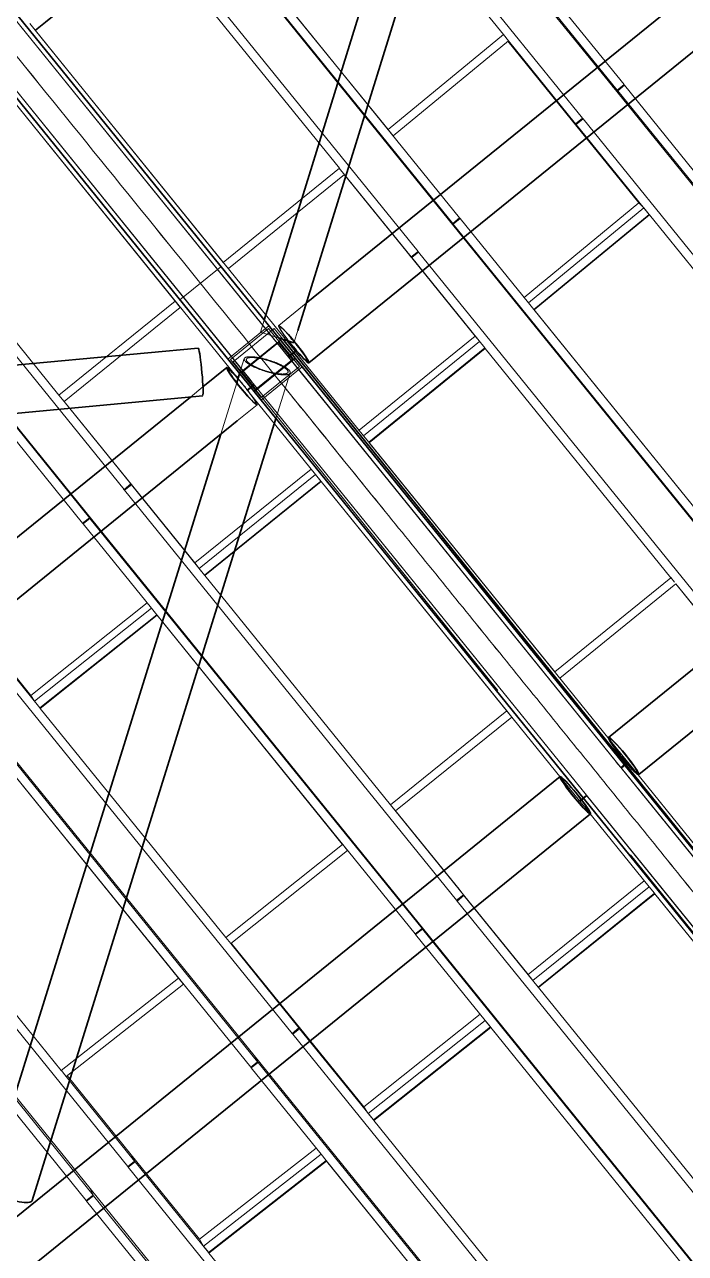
# Model space of a CAD drawing. Header units: millimetres. Extents: x 834681283 to 835686922, y 817551134 to 819407044.
# Drawn here: x 835583985 to 835587743, y 818144573 to 818151560 of the extents above; entities that cross this region are included whole.
import ezdxf

# ---------------------------------------------------------------- set-up
doc = ezdxf.new("R2010")
doc.units = ezdxf.units.MM
doc.header["$LTSCALE"] = 1200
doc.header["$MEASUREMENT"] = 0
for name, pattern in [('P01-MAGP-P-RF$0$P01_MS_01_N1-FloorPlan-PART2OFUPPERROOFSETTINGOUT$0$BH DASHED2', [3, 2, -1]), ('P01-MAGP-P-RF$0$P01_MS_01_N1-FloorPlan-PART2OFUPPERROOFSETTINGOUT$0$BH DASHED3', [2, 1, -1]), ('P01-MAGP-P-RF$0$PHANTOM', [2.5, 1.25, -0.25, 0.25, -0.25, 0.25, -0.25])]:
    doc.linetypes.add(name, pattern=pattern)
for name, color, linetype, lineweight in [('P01-MAGP-P-RF$0$MMH053__', 253, 'P01-MAGP-P-RF$0$PHANTOM', 40), ('P01-MAGP-P-RF$0$P01_MS_01_N1-FloorPlan-PART2OFUPPERROOFSETTINGOUT$0$S-BEAM', 253, 'Continuous', 35), ('P01-MAGP-P-RF$0$P01_MS_01_N1-FloorPlan-PART2OFUPPERROOFSETTINGOUT$0$S-BEAM-HIDN', 253, 'P01-MAGP-P-RF$0$P01_MS_01_N1-FloorPlan-PART2OFUPPERROOFSETTINGOUT$0$BH DASHED2', 18), ('P01-MAGP-P-RF$0$P01_MS_01_N1-FloorPlan-PART2OFUPPERROOFSETTINGOUT$0$S-COLS-HIDN', 253, 'P01-MAGP-P-RF$0$P01_MS_01_N1-FloorPlan-PART2OFUPPERROOFSETTINGOUT$0$BH DASHED3', 18), ('P01-MAGP-P-RF$0$ROOF MESH HALF TONE$0$A-GLAZ', 253, 'Continuous', 9), ('P01-MAGP-P-RF$0$ROOF MESH HALF TONE$0$A-MASS', 253, 'Continuous', 9)]:
    doc.layers.add(name, color=color, linetype=linetype, lineweight=lineweight)

# ---------------------------------------------------------------- blocks, each defined once
blk = doc.blocks.new('P01-MAGP-P-RF$0$P01_MS_01_N1-FloorPlan-PART2OFUPPERROOFSETTINGOUT$0$Circular Hollow Sections - CHS273x10_PSB97-8449293-PART 2 OF  UPPER ROOF SETTING OUT')
at = {"layer": 'P01-MAGP-P-RF$0$P01_MS_01_N1-FloorPlan-PART2OFUPPERROOFSETTINGOUT$0$S-BEAM'}
for p, q in [((56342.4, 31771.1), (49254.7, 26808.3)), ((49411.3, 26584.6), (56499, 31547.5))]:
    blk.add_line(p, q, dxfattribs=at)
for major_axis, start_param, end_param in [((-78.3, 111.8), 0, 3.141593), ((-78.3, 111.8), 3.141593, 6.283185), ((-72.6, 103.6), 0, 3.141593), ((-72.6, 103.6), 3.141593, 6.283185)]:
    blk.add_ellipse((56420.7, 31659.3), major_axis=major_axis, ratio=0.089089, start_param=start_param, end_param=end_param, dxfattribs=at)
blk = doc.blocks.new('P01-MAGP-P-RF$0$P01_MS_01_N1-FloorPlan-PART2OFUPPERROOFSETTINGOUT$0$Circular Hollow Sections - CHS273x10_PSB97-8451121-PART 2 OF  UPPER ROOF SETTING OUT')
at = {"layer": 'P01-MAGP-P-RF$0$P01_MS_01_N1-FloorPlan-PART2OFUPPERROOFSETTINGOUT$0$S-BEAM'}
for p, q in [((63714, 36932.8), (56632.7, 31974.4)), ((56789.3, 31750.8), (63870.6, 36709.1))]:
    blk.add_line(p, q, dxfattribs=at)
for major_axis, start_param, end_param in [((-78.3, 111.8), 0, 0.856798), ((-78.3, 111.8), 3.141593, 6.283185), ((-72.6, 103.6), 0, 3.141593), ((-72.6, 103.6), 3.141593, 6.283185), ((-78.3, 111.8), 0.862541, 3.141593)]:
    blk.add_ellipse((56711, 31862.6), major_axis=major_axis, ratio=0.095122, start_param=start_param, end_param=end_param, dxfattribs=at)
blk = doc.blocks.new('P01-MAGP-P-RF$0$P01_MS_01_N1-FloorPlan-PART2OFUPPERROOFSETTINGOUT$0$Circular Hollow Sections - CHS273x10_PSB97-8449141-PART 2 OF  UPPER ROOF SETTING OUT')
at = {"layer": 'P01-MAGP-P-RF$0$P01_MS_01_N1-FloorPlan-PART2OFUPPERROOFSETTINGOUT$0$S-BEAM'}
for p, q in [((54613.6, 34222.9), (54470.8, 34122.9)), ((54395.9, 34070.5), (47540.5, 29270.3)), ((47697, 29046.6), (54651.1, 33915.9))]:
    blk.add_line(p, q, dxfattribs=at)
for major_axis, start_param, end_param in [((-78.3, 111.8), 0, 2.328207), ((-78.3, 111.8), 5.070474, 6.283185), ((-72.6, 103.6), 0, 2.256938), ((-72.6, 103.6), 5.09645, 6.283185)]:
    blk.add_ellipse((54691.9, 34111.1), major_axis=major_axis, ratio=0.083595, start_param=start_param, end_param=end_param, dxfattribs=at)
at = {"layer": 'P01-MAGP-P-RF$0$P01_MS_01_N1-FloorPlan-PART2OFUPPERROOFSETTINGOUT$0$S-BEAM-HIDN'}
for p, q in [((54470.7, 34122.9), (54396, 34070.5)), ((54651.2, 33916), (54770.2, 33999.3))]:
    blk.add_line(p, q, dxfattribs=at)
for major_axis, start_param, end_param in [((-72.6, 103.6), 3.141593, 5.096056), ((-78.3, 111.8), 3.141593, 5.070109), ((-72.6, 103.6), 2.257331, 3.141593), ((-78.3, 111.8), 2.328572, 3.141593)]:
    blk.add_ellipse((54691.9, 34111.1), major_axis=major_axis, ratio=0.083595, start_param=start_param, end_param=end_param, dxfattribs=at)
blk = doc.blocks.new('P01-MAGP-P-RF$0$P01_MS_01_N1-FloorPlan-PART2OFUPPERROOFSETTINGOUT$0$Circular Hollow Sections - CHS273x10_PSB97-8451020-PART 2 OF  UPPER ROOF SETTING OUT')
at = {"layer": 'P01-MAGP-P-RF$0$P01_MS_01_N1-FloorPlan-PART2OFUPPERROOFSETTINGOUT$0$S-BEAM'}
for p, q in [((61993.9, 39390.6), (55089.7, 34556.3)), ((55081.1, 34217), (62150.4, 39167))]:
    blk.add_line(p, q, dxfattribs=at)
for major_axis, start_param, end_param in [((-78.3, 111.8), 3.141593, 5.198535), ((-78.3, 111.8), 1.322188, 3.141593), ((-72.6, 103.6), 1.314046, 3.141593), ((-72.6, 103.6), 3.141593, 5.046169)]:
    blk.add_ellipse((55002.8, 34328.8), major_axis=major_axis, ratio=0.089638, start_param=start_param, end_param=end_param, dxfattribs=at)
at = {"layer": 'P01-MAGP-P-RF$0$P01_MS_01_N1-FloorPlan-PART2OFUPPERROOFSETTINGOUT$0$S-BEAM-HIDN'}
blk.add_line((55089.7, 34556.3), (54924.5, 34440.6), dxfattribs=at)
for major_axis, start_param, end_param in [((-78.3, 111.8), 0, 1.321823), ((-78.3, 111.8), 5.1989, 6.283185), ((-72.6, 103.6), 0, 1.313652), ((-72.6, 103.6), 5.046563, 6.283185)]:
    blk.add_ellipse((55002.8, 34328.8), major_axis=major_axis, ratio=0.089638, start_param=start_param, end_param=end_param, dxfattribs=at)
blk = doc.blocks.new('P01-MAGP-P-RF$0$P01_MS_01_N1-FloorPlan-PART2OFUPPERROOFSETTINGOUT$0$_Square Hollow Sections - SHS200x200x10_PSB84-8476208-PART 2 OF  UPPER ROOF SETTING OUT')
at = {"layer": 'P01-MAGP-P-RF$0$P01_MS_01_N1-FloorPlan-PART2OFUPPERROOFSETTINGOUT$0$S-BEAM'}
for p, q in [((56563.8, 38901.1), (54844.5, 34477.4)), ((56568.1, 38912.1), (56563.8, 38901.1)), ((56563.8, 38901.1), (56750.2, 38828.6)), ((56754.5, 38839.7), (56568.1, 38912.1)), ((56573.4, 38898), (56577.2, 38908)), ((56741.1, 38832.8), (56573.4, 38898)), ((56577.2, 38908), (56745, 38842.7)), ((55031, 34405.3), (56750.2, 38828.6)), ((56745, 38842.7), (56741.1, 38832.8)), ((56750.2, 38828.6), (56754.5, 38839.7)), ((55004.6, 34337.4), (54919.3, 34370.6)), ((55004.6, 34337.4), (55006.7, 34342.7))]:
    blk.add_line(p, q, dxfattribs=at)
at = {"layer": 'P01-MAGP-P-RF$0$P01_MS_01_N1-FloorPlan-PART2OFUPPERROOFSETTINGOUT$0$S-BEAM-HIDN'}
for p, q in [((54844.5, 34477.4), (54818.2, 34409.9)), ((54919.3, 34370.6), (54818.2, 34409.9)), ((55006.7, 34342.8), (55031, 34405.2))]:
    blk.add_line(p, q, dxfattribs=at)
blk = doc.blocks.new('P01-MAGP-P-RF$0$P01_MS_01_N1-FloorPlan-PART2OFUPPERROOFSETTINGOUT$0$Circular Hollow Sections - CHS273x12_5_PSB101-8481555-PART 2 OF  UPPER ROOF SETTING OUT')
at = {"layer": 'P01-MAGP-P-RF$0$P01_MS_01_N1-FloorPlan-PART2OFUPPERROOFSETTINGOUT$0$S-BEAM'}
for p, q in [((54683.9, 34183.7), (54664.1, 34133)), ((53179.4, 29575.5), (54872.1, 33914.9)), ((54552.5, 33846.9), (52925, 29674.8))]:
    blk.add_line(p, q, dxfattribs=at)
blk.add_ellipse((53052.2, 29625.2), major_axis=(-127.2, 49.6), ratio=0.24345, start_param=0, end_param=3.141593, dxfattribs=at)
at = {"layer": 'P01-MAGP-P-RF$0$P01_MS_01_N1-FloorPlan-PART2OFUPPERROOFSETTINGOUT$0$S-BEAM-HIDN'}
for p, q in [((54716.3, 34266.8), (54683.9, 34183.8)), ((54872.1, 33915), (54970.7, 34167.6)), ((54664.1, 34133), (54552.5, 33846.9))]:
    blk.add_line(p, q, dxfattribs=at)
for major_axis, start_param, end_param in [((-127.2, 49.6), 0, 3.141593), ((-127.2, 49.6), 3.141593, 6.283185), ((-115.5, 45.1), 0, 3.141593), ((-115.5, 45.1), 3.141593, 6.283185)]:
    blk.add_ellipse((54843.5, 34217.2), major_axis=major_axis, ratio=0.24345, start_param=start_param, end_param=end_param, dxfattribs=at)
blk = doc.blocks.new('P01-MAGP-P-RF$0$P01_MS_01_N1-FloorPlan-PART2OFUPPERROOFSETTINGOUT$0$Circular Hollow Sections - CHS273x16_PSB102-8791177-PART 2 OF  UPPER ROOF SETTING OUT')
at = {"layer": 'P01-MAGP-P-RF$0$P01_MS_01_N1-FloorPlan-PART2OFUPPERROOFSETTINGOUT$0$S-BEAM'}
for p, q in [((54459.2, 34345), (49901, 34240.8)), ((49907.2, 33967.9), (54465.5, 34072.1))]:
    blk.add_line(p, q, dxfattribs=at)
for centre, major_axis, start_param, end_param in [((54462.3, 34208.6), (-3.1, 136.5), 3.427192, 6.283185), ((49904.1, 34104.3), (-3.1, 136.5), 0, 3.141593), ((49904.1, 34104.3), (-3.1, 136.5), 3.141593, 6.283185), ((49904.1, 34104.3), (-2.8, 124), 0, 3.141593), ((49904.1, 34104.3), (-2.8, 124), 3.141593, 6.283185)]:
    blk.add_ellipse(centre, major_axis=major_axis, ratio=0.061172, start_param=start_param, end_param=end_param, dxfattribs=at)
at = {"layer": 'P01-MAGP-P-RF$0$P01_MS_01_N1-FloorPlan-PART2OFUPPERROOFSETTINGOUT$0$S-BEAM-HIDN'}
blk.add_ellipse((54462.3, 34208.6), major_axis=(-3.1, 136.5), ratio=0.061172, start_param=3.141593, end_param=3.427192, dxfattribs=at)
blk = doc.blocks.new('P01-MAGP-P-RF$0$ROOF MESH HALF TONE')
at = {"layer": 'P01-MAGP-P-RF$0$ROOF MESH HALF TONE$0$A-GLAZ', "lineweight": 5}
for p, q in [((55191.9, 38123.1), (56912.7, 35665.7)), ((56939, 35641.1), (55217.8, 38099)), ((56729.8, 35496.5), (55009.4, 37953.7)), ((56979.5, 35670.2), (55635.9, 37589)), ((54208.4, 37434.7), (55929.2, 34977.2)), ((55952.6, 34951), (54231.6, 37408.8)), ((55342.8, 37391), (56315.3, 36002)), ((55744.5, 34806.2), (54023.9, 37263.5)), ((55993.3, 34980), (54620.5, 36940.6)), ((55623, 35509.5), (54650.3, 36898.7)), ((53225.3, 36746.3), (54945.9, 34289)), ((54966.5, 34261.1), (53245.7, 36718.7)), ((53661, 36212.7), (54356.5, 36701.3)), ((54356.6, 36701.3), (53661, 36212.7)), ((53662.8, 36210.3), (54358.3, 36698.9)), ((54358.3, 36698.9), (55331.1, 35309.7)), ((54741.1, 34145.7), (53021.4, 36601.6)), ((53039.6, 36574.6), (54760.6, 34116.7)), ((53633.2, 36252.4), (53661, 36212.7)), ((55007.4, 34289.8), (53661, 36212.7)), ((53662.8, 36210.3), (53661, 36212.7)), ((53661, 36212.7), (54633.8, 34823.4)), ((54635.6, 34821.1), (53662.8, 36210.3)), ((52261.7, 36029.3), (53982.1, 33572.3)), ((53373.4, 36010.7), (54719.6, 34088.1)), ((54345.8, 34622), (53373.4, 36010.7)), ((53374.7, 36008.8), (54347.4, 34619.5)), ((56315.3, 36002), (55623, 35509.5)), ((56341.2, 35964.6), (56315.1, 36001.8)), ((53758.1, 33457.1), (52037.6, 35914.2)), ((55648.9, 35472.1), (56341.2, 35964.6)), ((56665.9, 35493.5), (56337.8, 35962.1)), ((56689.1, 35467.6), (56341.1, 35964.5)), ((52054, 35884), (53775.1, 33426.1)), ((56912.6, 35665.7), (58633.5, 33208.2)), ((56913, 35665.1), (56939, 35641.1)), ((56941.9, 35637.4), (56917.9, 35660.6)), ((56939, 35641.1), (56979.5, 35670.2)), ((56982.3, 35666.7), (56941.9, 35637.4)), ((58663.2, 33179.3), (56941.9, 35637.4)), ((56979, 35669.9), (56982.3, 35666.7)), ((57338.4, 35158.2), (56982.3, 35666.7)), ((53650.6, 34132.8), (52678, 35521.9)), ((55623, 35509.5), (55621.3, 35511.4)), ((55621.4, 35511.3), (55648.9, 35472.1)), ((56665.9, 35493.5), (56689.1, 35467.6)), ((57015.7, 34993.9), (56666.1, 35493.2)), ((56692.6, 35462.9), (56666.1, 35493.2)), ((56689.1, 35467.6), (56729.8, 35496.5)), ((56729.5, 35496.3), (56733.3, 35492)), ((56733.3, 35492), (56692.6, 35462.9)), ((57068.7, 34925.8), (56692.6, 35462.9)), ((58453.7, 33034.9), (56733.3, 35492)), ((52388.8, 35318.7), (53733.9, 33397.7)), ((55331.1, 35309.7), (54635.6, 34821.1)), ((55703.6, 34777.5), (55330.7, 35310)), ((54661.6, 34783.8), (55357.1, 35272.4)), ((55683.1, 34805.3), (55356.4, 35271.9)), ((55929.2, 34977.2), (57649.9, 32519.8)), ((55931.1, 34975), (55929.2, 34977.2)), ((55929.4, 34976.9), (55952.6, 34951)), ((55955.6, 34947.1), (55932.6, 34973.3)), ((55952.6, 34951), (55993.3, 34980)), ((55996.3, 34976.1), (55955.6, 34947.1)), ((57676.7, 32489.2), (55955.6, 34947.1)), ((55993.1, 34979.8), (55996.3, 34976.1)), ((56350.4, 34470.4), (55996.3, 34976.1)), ((57015.7, 34993.9), (56327.5, 34503.1)), ((56350.4, 34470.3), (57042.1, 34963.7)), ((57042.1, 34963.7), (57015.7, 34993.9)), ((57069.6, 34924.4), (57042.1, 34963.7)), ((56377.8, 34431.1), (57069.6, 34924.4)), ((57069.6, 34924.5), (56377.9, 34431.1)), ((56380.2, 34428.5), (57071.9, 34921.9)), ((57069.6, 34924.5), (57071.9, 34921.9)), ((57071.9, 34921.9), (58033.9, 33548)), ((55683.1, 34805.3), (55702.5, 34779)), ((56034.4, 34303.5), (55683.5, 34804.6)), ((55706.9, 34773), (55686.6, 34800.5)), ((55703.6, 34777.5), (55744.5, 34806.2)), ((55747.8, 34801.8), (55706.9, 34773)), ((55744.5, 34806.2), (55747.8, 34801.8)), ((57468.4, 32344.5), (55747.8, 34801.8)), ((56085.6, 34232.1), (55706.9, 34773)), ((54347.4, 34619.5), (53650.6, 34132.8)), ((54373.5, 34582.2), (54347.4, 34619.5)), ((53676.6, 34095.5), (54373.5, 34582.2)), ((56350.4, 34470.3), (56377.8, 34431.1)), ((57717.3, 32518.2), (56377.9, 34431.1)), ((56380.2, 34428.5), (56377.9, 34431.1)), ((56377.9, 34431.1), (57340.1, 33057)), ((57342.3, 33054.4), (56380.2, 34428.5)), ((54946, 34288.8), (56666.7, 31831.5)), ((54946, 34288.8), (54965.4, 34262.6)), ((54966.5, 34261.1), (55007.4, 34289.8)), ((54969.6, 34256.9), (54966.5, 34261.1)), ((55010.5, 34285.6), (54969.6, 34256.9)), ((56690.4, 31799.3), (54969.6, 34256.9)), ((55007.4, 34289.8), (55010.5, 34285.6)), ((55362.8, 33782.5), (55010.5, 34285.6)), ((56034.4, 34303.5), (55339.9, 33815.2)), ((55362.7, 33782.5), (56058.1, 34271.4)), ((56057.5, 34272.1), (56034.4, 34303.5)), ((55390.2, 33743.2), (56085.6, 34232.1)), ((56085.6, 34232.1), (55390.3, 33743.3)), ((55392.3, 33740.5), (56087.6, 34229.4)), ((56085.6, 34232.1), (56087.6, 34229.4)), ((56087.6, 34229.4), (57049.8, 32855.2)), ((53650.5, 34132.8), (53676.6, 34095.5)), ((53676.7, 34095.6), (54023.1, 33600.9)), ((53677.2, 34095.9), (54003.7, 33629.6)), ((54719.6, 34088.1), (54760.6, 34116.7)), ((54763.2, 34112.5), (54722.2, 34083.9)), ((54759.1, 34119), (54741.3, 34145.3)), ((56461.8, 31688.1), (54741.7, 34144.7)), ((54760.5, 34116.6), (54763.2, 34112.5)), ((54763.2, 34112.5), (56484.2, 31654.8)), ((54722.2, 34083.9), (54717.2, 34091.4)), ((54722.2, 34083.9), (55074.5, 33580.8)), ((55362.7, 33782.5), (55390.2, 33743.2)), ((55392.3, 33740.5), (55390.3, 33743.2)), ((56731.3, 31828), (55390.6, 33742.8)), ((55390.6, 33742.8), (56352.5, 32369)), ((56354.5, 32366.3), (55392.3, 33740.5)), ((54021.5, 33603.2), (54003.7, 33629.6)), ((54004.2, 33629), (54355.3, 33127.5)), ((55051.7, 33613.5), (54355.3, 33127.5)), ((53985.2, 33567.4), (53980.2, 33574.9)), ((53982.1, 33572.3), (54023.1, 33600.9)), ((54026.2, 33596), (53985.2, 33567.4)), ((53985.2, 33567.4), (55705.7, 31110.3)), ((54023, 33600.8), (54026.2, 33596)), ((54026.2, 33596), (54405, 33055.1)), ((54377.5, 33094.4), (55074.6, 33580.8)), ((54405, 33055.1), (55102.1, 33541.6)), ((55102, 33541.5), (54405, 33055.1)), ((54406.9, 33052.3), (55103.9, 33538.7)), ((55074.5, 33580.8), (56443.2, 31626.2)), ((55102.1, 33541.6), (55074.6, 33580.8)), ((55103.3, 33539.6), (55103.9, 33538.7)), ((55103.9, 33538.7), (56066.2, 32164.5)), ((53733.9, 33397.7), (53775.1, 33426.1)), ((53736.5, 33393.7), (53734.1, 33397.9)), ((53777.6, 33422), (53736.5, 33393.7)), ((55478.8, 30999.5), (53758.1, 33457.1)), ((53775.1, 33426.1), (53758.3, 33456.7)), ((53761.5, 33450.9), (53777.6, 33422)), ((53777.6, 33422), (55498.7, 30964.1)), ((53736.5, 33393.7), (54090.5, 32888.1)), ((54355.3, 33127.5), (54377.5, 33094.4)), ((54377.5, 33094.4), (54405, 33055.1)), ((54406.9, 33052.3), (54405, 33055.1)), ((55369, 31678.2), (54406.9, 33052.3)), ((53021.2, 32941), (53370.9, 32441.5)), ((54067.6, 32920.8), (53370.9, 32441.5)), ((52999.6, 32877.5), (54720.1, 30420.5)), ((53040.8, 32905.9), (53418, 32367.2)), ((53390.6, 32406.5), (54090.6, 32888.1)), ((54118, 32848.8), (53418, 32367.2)), ((53418.1, 32367.2), (54118, 32848.9)), ((53419.7, 32364.2), (54119.7, 32845.8)), ((54118, 32848.9), (54090.6, 32888.1)), ((54118, 32848.8), (55457.5, 30935.8)), ((55080, 31474.8), (54118, 32848.8)), ((54118, 32848.8), (54119.7, 32845.8)), ((54119.7, 32845.8), (55081.7, 31471.8)), ((57049.8, 32855.2), (56354.5, 32366.3)), ((57068.7, 32828.1), (57049.5, 32855.6)), ((54495.6, 30310.9), (52774.9, 32768.4)), ((56380, 32329.8), (57075.3, 32818.7)), ((57403.8, 32347.8), (57074.5, 32818.2)), ((57427.5, 32315.7), (57075.3, 32818.7)), ((52791.9, 32731.5), (54513, 30273.3)), ((53370.9, 32441.5), (53390.6, 32406.5)), ((53390.6, 32406.5), (53418.1, 32367.2)), ((53419.7, 32364.2), (53418, 32367.2)), ((54381.6, 30990.4), (53419.7, 32364.2)), ((52014.3, 32187.8), (53734.7, 29731)), ((54095.7, 30782.4), (53133.8, 32156.1)), ((53133.9, 32156), (54471.7, 30245.3)), ((53135.3, 32152.9), (54097.1, 30779.2)), ((56066.2, 32164.5), (55369, 31678.2)), ((56091.7, 32128), (56066.2, 32164.5)), ((53512.1, 29622.1), (51791.4, 32079.6)), ((55394.6, 31641.8), (56091.7, 32128)), ((51806, 32040.9), (53527.3, 29582.4)), ((56666.8, 31831.4), (56689.2, 31800.9)), ((56667.1, 31830.9), (58387.4, 29374.1)), ((56690.4, 31799.3), (56731.3, 31828)), ((56693.2, 31795.4), (56690.4, 31799.3)), ((56734.1, 31824.2), (56693.2, 31795.4)), ((58414.1, 29337.8), (56693.2, 31795.4)), ((56731.3, 31828), (56734.1, 31824.2)), ((57092.5, 31312.4), (56734.1, 31824.2)), ((53394.5, 30302.7), (52432.8, 31676.1)), ((55368.8, 31678.6), (55746.7, 31138.9)), ((55369, 31678.2), (55394.6, 31641.8)), ((56443.2, 31626.2), (56484.2, 31654.8)), ((56486.8, 31650.9), (56445.7, 31622.3)), ((56482.9, 31656.7), (56462, 31687.9)), ((58182.6, 29230.6), (56462.4, 31687.3)), ((56484.1, 31654.8), (56486.8, 31650.9)), ((56486.8, 31650.9), (58207.6, 29193.2)), ((55395.3, 31642.3), (55724.5, 31172.1)), ((56445.7, 31622.3), (56443.1, 31626.2)), ((56445.7, 31622.3), (56804.1, 31110.5)), ((52149.7, 31463), (53485.9, 29554.7)), ((55081.7, 31471.8), (54381.6, 30990.4)), ((55080.3, 31474.4), (55081.7, 31471.8)), ((55107.5, 31435.5), (55080.4, 31474.2)), ((54407.4, 30954.1), (55107.5, 31435.5)), ((55745.5, 31140.8), (55724.5, 31172.1)), ((55724.9, 31171.5), (56081.9, 30661.7)), ((55705.7, 31110.3), (55746.7, 31138.9)), ((55708.6, 31105.9), (55705.7, 31110.3)), ((55749.6, 31134.5), (55708.6, 31105.9)), ((55708.6, 31105.9), (57429.2, 28648.7)), ((55746.7, 31138.9), (55749.6, 31134.5)), ((55749.6, 31134.5), (56133.9, 30585.7)), ((56778.4, 31147.2), (56081.9, 30661.7)), ((56106.8, 30624.5), (56804.1, 31110.5)), ((56831.3, 31071.7), (56804.1, 31110.5)), ((56831.2, 31071.7), (56133.9, 30585.7)), ((56134, 30585.7), (56831.3, 31071.7)), ((56136.1, 30582.5), (56833.4, 31068.5)), ((56831.2, 31071.7), (56833.4, 31068.5)), ((56831.7, 31071.1), (57782.2, 29713.6)), ((57782.2, 29713.6), (56831.7, 31071.1)), ((56833.4, 31068.5), (57784.3, 29710.4)), ((54381.8, 30990.6), (54407.4, 30954.1)), ((54407.4, 30954.1), (54761.2, 30448.9)), ((54410.8, 30956.5), (54741.6, 30483.9)), ((55457.5, 30935.8), (55498.7, 30964.1)), ((55501, 30960.4), (55459.8, 30932.1)), ((57199.6, 28542), (55478.8, 30999.5)), ((55498.7, 30964.1), (55481.1, 30995.6)), ((55483.2, 30991.8), (55501, 30960.4)), ((55501, 30960.4), (57222.1, 28502.4)), ((55459.8, 30932.1), (55457.7, 30935.9)), ((55459.8, 30932.1), (55820.2, 30417.5)), ((54097.1, 30779.2), (53394.5, 30302.7)), ((53420.4, 30266.6), (54123.1, 30743.1)), ((54095.8, 30782.1), (54097.1, 30779.2)), ((54123.1, 30743.1), (54095.9, 30781.8)), ((56081.9, 30661.7), (56106.3, 30625.2)), ((56136.1, 30582.5), (56133.9, 30585.7)), ((57087, 29224.5), (56136.1, 30582.5)), ((54761.2, 30448.9), (54741.6, 30483.9)), ((54742, 30483.5), (55097.3, 29976.1)), ((54742, 30483.5), (54764.2, 30444.3)), ((54720.1, 30420.5), (54761.2, 30448.9)), ((54723, 30416), (54720.3, 30420.7)), ((54764.2, 30444.3), (54723, 30416)), ((54723, 30416), (56443.4, 27959)), ((54764.2, 30444.3), (55146.7, 29898.1)), ((55794.4, 30454.3), (55097.3, 29976.1)), ((55119.6, 29936.9), (55820.2, 30417.5)), ((55847.4, 30378.7), (55820.2, 30417.5)), ((55820.2, 30417.5), (57180.9, 28474.2)), ((55146.7, 29898.1), (55847.4, 30378.7)), ((55847.3, 30378.7), (55146.7, 29898.1)), ((55148.6, 29894.7), (55849.2, 30375.3)), ((55847.6, 30378.2), (55849.2, 30375.3)), ((55849.2, 30375.3), (56800.1, 29017.4)), ((53394.9, 30303), (53420.4, 30266.6)), ((53420.5, 30266.7), (53776, 29759)), ((53426.5, 30270.7), (53758.9, 29796)), ((54471.7, 30245.3), (54513, 30273.3)), ((54515.1, 30269.8), (54473.8, 30241.9)), ((56216.2, 27853.4), (54495.6, 30310.9)), ((54513, 30273.3), (54496, 30310.2)), ((54500.6, 30300.3), (54515.1, 30269.8)), ((54515.1, 30269.8), (56236.4, 27811.5)), ((54473.8, 30241.9), (54472, 30245.5)), ((54473.8, 30241.9), (54836.2, 29724.2)), ((55097.3, 29976.1), (55119.6, 29936.9)), ((55119.6, 29936.9), (55146.7, 29898.1)), ((55148.6, 29894.7), (55146.7, 29898.1)), ((56099.3, 28537), (55148.6, 29894.7)), ((53776, 29759), (53758.9, 29796)), ((53759.4, 29795.2), (54113, 29290.4)), ((53759.4, 29795.2), (53779.1, 29754.1)), ((53734.7, 29731), (53776, 29759)), ((53737.7, 29726.1), (53735.2, 29731.3)), ((53779.1, 29754.1), (53737.7, 29726.1)), ((53737.7, 29726.1), (55457.9, 27269.5)), ((53779.1, 29754.1), (54159.7, 29210.4)), ((54810.3, 29761.1), (54113, 29290.4)), ((54132.7, 29249.3), (54836.3, 29724.3)), ((54863.4, 29685.5), (54836.3, 29724.3)), ((54863.3, 29685.4), (54159.7, 29210.4)), ((54159.8, 29210.5), (54863.4, 29685.5)), ((54161.4, 29206.9), (54865, 29681.9)), ((55813.9, 28327.8), (54863.3, 29685.4)), ((54863.3, 29685.4), (54865, 29681.9)), ((54863.4, 29685.4), (56195, 27783.5)), ((54865, 29681.9), (55815.6, 28324.3)), ((53485.9, 29554.7), (53527.3, 29582.4)), ((53487.5, 29551.5), (53486.2, 29554.9)), ((53529, 29579.1), (53487.5, 29551.5)), ((53512.1, 29622.1), (53513.1, 29619.6)), ((55232.6, 27164.6), (53512.1, 29622.1)), ((53527.3, 29582.4), (53512.8, 29621.1)), ((53519.2, 29604.1), (53529, 29579.1)), ((53529, 29579.1), (55250.6, 27120.2)), ((53487.5, 29551.5), (53852.2, 29030.6)), ((54113, 29290.4), (54132.7, 29249.3)), ((54132.7, 29249.3), (54159.8, 29210.5)), ((54161.4, 29206.9), (54159.7, 29210.4)), ((55111.8, 27849.7), (54161.4, 29206.9))]:
    blk.add_line(p, q, dxfattribs=at)
at = {"layer": 'P01-MAGP-P-RF$0$ROOF MESH HALF TONE$0$A-MASS', "lineweight": 5}
for points, knots in [([(26562.4, 74606.9), (26761.6, 74322.5), (27146.8, 73772.4), (27692.3, 72993.3), (28212.8, 72249.9), (28631.9, 71651.3), (28962.1, 71179.8), (29208.1, 70828.5), (29453.3, 70478.3), (29657.8, 70186.2), (29821.5, 69952.4), (29985.3, 69718.5), (30190.2, 69425.9), (30436.3, 69074.4), (30682.7, 68722.5), (30929.4, 68370.1), (31135.3, 68076.1), (31300.2, 67840.6), (31423.9, 67663.9), (31547.8, 67487), (31671.8, 67310), (31795.8, 67132.8), (31961.4, 66896.4), (32251.5, 66482.1), (32583.9, 66007.3), (32917.4, 65531), (33168.1, 65173), (33419.4, 64814.1), (33671.2, 64454.5), (33923.7, 64093.9), (34261.1, 63612), (34684.6, 63007.2), (35195.7, 62277.2), (35709.9, 61542.9), (36227.4, 60803.8), (36922.1, 59811.8), (37624.1, 58809.1), (38334.4, 57794.7), (39050.5, 56772), (39956.9, 55477.6), (40879.8, 54159.6), (41628.8, 53089.9), (42196.1, 52279.7), (42769, 51461.4), (43346.6, 50636.6), (43927.9, 49806.4), (44511.9, 48972.4), (45097.7, 48135.7), (45684.5, 47297.8), (46271.1, 46459.9), (46856.8, 45623.5), (47441.5, 44788.5), (48219.3, 43677.6), (49188.3, 42293.7), (50151.9, 40917.6), (50919, 39822), (51683.6, 38730.1), (52634.7, 37371.8), (53768.6, 35752.4), (54707.5, 34411.5), (55455.1, 33343.8), (56014, 32545.6), (56571.2, 31749.9), (57126.6, 30956.6), (57680.4, 30165.8), (58140.4, 29508.9), (58507.6, 28984.5), (58736.7, 28657.3), (58919.8, 28395.8), (59057, 28199.8), (59194.1, 28004), (59331.1, 27808.3), (59468, 27612.8), (59650.5, 27352.3), (59878.2, 27027), (60151.1, 26637.3), (60514.4, 26118.4), (60967.6, 25471.3), (61509.7, 24697), (62050.3, 23925), (62589.3, 23155.2), (63126.7, 22387.7), (63662.6, 21622.4), (64196.9, 20859.3), (64729.7, 20098.3), (65261.1, 19339.5), (65702.6, 18708.9), (66055.1, 18205.5), (66319.1, 17828.4), (66582.8, 17451.9), (66846.1, 17075.9), (67109.2, 16700.1), (67459.9, 16199.2), (67898.8, 15572.4), (68427.7, 14817.1), (68960.2, 14056.5), (69498, 13288.5), (70223.9, 12251.9), (71151.7, 10926.9), (71923.6, 9824.4), (72319, 9259.7)], [0, 0, 0, 0, 0.011905, 0.02381, 0.035714, 0.047619, 0.053571, 0.059524, 0.065476, 0.071429, 0.074405, 0.077381, 0.083333, 0.089286, 0.095238, 0.10119, 0.107143, 0.110119, 0.113095, 0.116071, 0.119048, 0.122024, 0.125, 0.130952, 0.142857, 0.14881, 0.154762, 0.160714, 0.166667, 0.172619, 0.178571, 0.190476, 0.202381, 0.214286, 0.22619, 0.238095, 0.261905, 0.27381, 0.285714, 0.309524, 0.333333, 0.345238, 0.357143, 0.369048, 0.380952, 0.392857, 0.404762, 0.416667, 0.428571, 0.440476, 0.452381, 0.464286, 0.47619, 0.5, 0.52381, 0.535714, 0.547619, 0.571429, 0.595238, 0.619048, 0.630952, 0.642857, 0.654762, 0.666667, 0.678571, 0.690476, 0.696429, 0.702381, 0.705357, 0.708333, 0.71131, 0.714286, 0.717262, 0.720238, 0.72619, 0.732143, 0.738095, 0.75, 0.761905, 0.77381, 0.785714, 0.797619, 0.809524, 0.821429, 0.833333, 0.845238, 0.857143, 0.863095, 0.869048, 0.875, 0.880952, 0.886905, 0.892857, 0.904762, 0.916667, 0.928571, 0.940476, 0.952381, 0.97619, 1, 1, 1, 1]), ([(72319, 9259.7), (72269.6, 9330.3), (72171, 9471), (71975.1, 9750.9), (71635.1, 10236.5), (71157.2, 10918.9), (70595, 11721.9), (70042.4, 12511), (69498, 13288.5), (68960.2, 14056.5), (68427.7, 14817.1), (67898.8, 15572.4), (67459.9, 16199.2), (67109.2, 16700.1), (66846.1, 17075.9), (66582.8, 17451.9), (66319.1, 17828.4), (66055.1, 18205.5), (65790.7, 18583), (65526, 18961.1), (65172.5, 19465.9), (64818.3, 19971.8), (64463.3, 20478.8), (64196.7, 20859.5), (63929.7, 21240.8), (63662.4, 21622.7), (63394.6, 22005.1), (63171.2, 22324.2), (62992.2, 22579.7), (62857.9, 22771.5), (62723.5, 22963.5), (62589, 23155.6), (62454.4, 23347.8), (62274.8, 23604.3), (61960.2, 24053.6), (61329.5, 24954.3), (60424.6, 26246.7), (59332.2, 27806.7), (58416.4, 29114.7), (57772.4, 30034.5), (57403.5, 30561.2), (57126.4, 30957), (56848.9, 31353.3), (56571, 31750.2), (56292.6, 32147.8), (55920.9, 32678.7), (55268.8, 33609.9), (54332.9, 34946.6), (53391, 36291.7), (52633.8, 37373.1), (52064.1, 38186.7), (51492.5, 39003), (50919, 39822), (50343.7, 40643.7), (49766.5, 41468), (49187.5, 42294.9), (48606.9, 43124), (48024.9, 43955.3), (47441.5, 44788.5), (46856.8, 45623.5), (46271.1, 46459.9), (45684.5, 47297.8), (45097.7, 48135.7), (44511.9, 48972.4), (43927.9, 49806.4), (43346.6, 50636.6), (42769, 51461.4), (42196.1, 52279.7), (41628.8, 53089.9), (41067, 53892.1), (40510.6, 54686.8), (39959.4, 55474), (39231, 56514.3), (38332.3, 57797.8), (37448, 59060.7), (36748.4, 60059.8), (36227.4, 60803.8), (35709.9, 61542.9), (35002.9, 62552.6), (34291.9, 63568), (33576.3, 64590), (33042.4, 65352.5), (32511, 66111.5), (31981.8, 66867.2), (31454.6, 67620.1), (31016.8, 68245.4), (30667.3, 68744.5), (30405.5, 69118.4), (30144.1, 69491.8), (29882.9, 69864.7), (29665.5, 70175.2), (29491.7, 70423.5), (29361.4, 70609.6), (29231, 70795.8), (29057, 71044.3), (28838.6, 71356.2), (28574.2, 71733.8), (28217, 72243.9), (27759.1, 72897.9), (27182.4, 73721.5), (26774, 74304.7), (26562.4, 74606.9)], [0, 0, 0, 0, 0.002976, 0.005952, 0.011905, 0.02381, 0.035714, 0.047619, 0.059524, 0.071429, 0.083333, 0.095238, 0.107143, 0.113095, 0.119048, 0.125, 0.130952, 0.136905, 0.142857, 0.14881, 0.154762, 0.166667, 0.172619, 0.178571, 0.184524, 0.190476, 0.196429, 0.202381, 0.205357, 0.208333, 0.21131, 0.214286, 0.217262, 0.220238, 0.22619, 0.238095, 0.261905, 0.285714, 0.309524, 0.321429, 0.327381, 0.333333, 0.339286, 0.345238, 0.35119, 0.357143, 0.369048, 0.392857, 0.416667, 0.428571, 0.440476, 0.452381, 0.464286, 0.47619, 0.488095, 0.5, 0.511905, 0.52381, 0.535714, 0.547619, 0.559524, 0.571429, 0.583333, 0.595238, 0.607143, 0.619048, 0.630952, 0.642857, 0.654762, 0.666667, 0.678571, 0.690476, 0.702381, 0.72619, 0.75, 0.761905, 0.77381, 0.785714, 0.797619, 0.822917, 0.835565, 0.848214, 0.860863, 0.873512, 0.886161, 0.89881, 0.905134, 0.911458, 0.917783, 0.924107, 0.930432, 0.933594, 0.936756, 0.939918, 0.94308, 0.949405, 0.955729, 0.962054, 0.974702, 0.987351, 1, 1, 1, 1])]:
    blk.add_open_spline(points, degree=3, knots=knots, dxfattribs=at)
blk = doc.blocks.new('P01-MAGP-P-RF')
at = {"layer": 'P01-MAGP-P-RF$0$P01_MS_01_N1-FloorPlan-PART2OFUPPERROOFSETTINGOUT$0$S-BEAM'}
for p, q in [((835279542.8, 818128921.5), (835275753.9, 818133600.5)), ((835279309.7, 818128732.7), (835275520.8, 818133411.7)), ((835283041.9, 818124601.6), (835279472.8, 818129029.6)), ((835279309.7, 818128732.7), (835279542.8, 818128921.5)), ((835279542.8, 818128921.5), (835279309.7, 818128732.7)), ((835283329.8, 818124244.7), (835279542.8, 818128921.5)), ((835283096.7, 818124056), (835279309.7, 818128732.7))]:
    blk.add_line(p, q, dxfattribs=at)
at = {"layer": 'P01-MAGP-P-RF$0$P01_MS_01_N1-FloorPlan-PART2OFUPPERROOFSETTINGOUT$0$S-BEAM-HIDN'}
for p, q in [((835279190.8, 818128901.5), (835279424.3, 818129089.8)), ((835279472.8, 818129029.7), (835279424.3, 818129089.8)), ((835279226, 818128836), (835279459.2, 818129024.7)), ((835279449.4, 818129011.4), (835279241.2, 818128842.7)), ((835279527.7, 818128914.7), (835279449.4, 818129011.4)), ((835279319.4, 818128746.1), (835279527.7, 818128914.7)), ((835279190.8, 818128901.5), (835282808.3, 818124413.4)), ((835279241.2, 818128842.7), (835279319.4, 818128746.1))]:
    blk.add_line(p, q, dxfattribs=at)
at = {"layer": 'P01-MAGP-P-RF$0$P01_MS_01_N1-FloorPlan-PART2OFUPPERROOFSETTINGOUT$0$S-COLS-HIDN'}
for p, q in [((835279121.5, 818129441.7), (835278888.4, 818129252.9)), ((835279160.9, 818128916.4), (835279394.1, 818129105.1)), ((835279175, 818128914.9), (835279392.6, 818129091.1)), ((835279568.5, 818128873.9), (835279392.6, 818129091.1)), ((835279175, 818128914.9), (835279350.9, 818128697.6)), ((835279349.4, 818128683.6), (835279582.6, 818128872.4)), ((835279350.9, 818128697.6), (835279568.5, 818128873.9))]:
    blk.add_line(p, q, dxfattribs=at)
at = {"layer": 'P01-MAGP-P-RF$0$MMH053__', "rotation": 3.998948738169357}
blk.add_blockref('P01-MAGP-P-RF$0$ROOF MESH HALF TONE', (835227060.7, 818090920.1), dxfattribs=at)
at = {"layer": 'P01-MAGP-P-RF$0$P01_MS_01_N1-FloorPlan-PART2OFUPPERROOFSETTINGOUT$0$S-BEAM', "linetype": 'P01-MAGP-P-RF$0$P01_MS_01_N1-FloorPlan-PART2OFUPPERROOFSETTINGOUT$0$BH DASHED2', "lineweight": 18, "rotation": 3.998948738169357}
for name in ['P01-MAGP-P-RF$0$P01_MS_01_N1-FloorPlan-PART2OFUPPERROOFSETTINGOUT$0$Circular Hollow Sections - CHS273x10_PSB97-8451020-PART 2 OF  UPPER ROOF SETTING OUT', 'P01-MAGP-P-RF$0$P01_MS_01_N1-FloorPlan-PART2OFUPPERROOFSETTINGOUT$0$_Square Hollow Sections - SHS200x200x10_PSB84-8476208-PART 2 OF  UPPER ROOF SETTING OUT', 'P01-MAGP-P-RF$0$P01_MS_01_N1-FloorPlan-PART2OFUPPERROOFSETTINGOUT$0$Circular Hollow Sections - CHS273x16_PSB102-8791177-PART 2 OF  UPPER ROOF SETTING OUT', 'P01-MAGP-P-RF$0$P01_MS_01_N1-FloorPlan-PART2OFUPPERROOFSETTINGOUT$0$Circular Hollow Sections - CHS273x12_5_PSB101-8481555-PART 2 OF  UPPER ROOF SETTING OUT', 'P01-MAGP-P-RF$0$P01_MS_01_N1-FloorPlan-PART2OFUPPERROOFSETTINGOUT$0$Circular Hollow Sections - CHS273x10_PSB97-8449141-PART 2 OF  UPPER ROOF SETTING OUT']:
    blk.add_blockref(name, (835227060.7, 818090920.1), dxfattribs=at)
at = {"layer": 'P01-MAGP-P-RF$0$P01_MS_01_N1-FloorPlan-PART2OFUPPERROOFSETTINGOUT$0$S-BEAM', "rotation": 3.998948738169357}
for name in ['P01-MAGP-P-RF$0$P01_MS_01_N1-FloorPlan-PART2OFUPPERROOFSETTINGOUT$0$Circular Hollow Sections - CHS273x10_PSB97-8451121-PART 2 OF  UPPER ROOF SETTING OUT', 'P01-MAGP-P-RF$0$P01_MS_01_N1-FloorPlan-PART2OFUPPERROOFSETTINGOUT$0$Circular Hollow Sections - CHS273x10_PSB97-8449293-PART 2 OF  UPPER ROOF SETTING OUT']:
    blk.add_blockref(name, (835227060.7, 818090920.1), dxfattribs=at)

msp = doc.modelspace()

# ---------------------------------------------------------------- block references
msp.add_blockref('P01-MAGP-P-RF', (305980.4, 20741.3))

doc.saveas('drawing.dxf')
